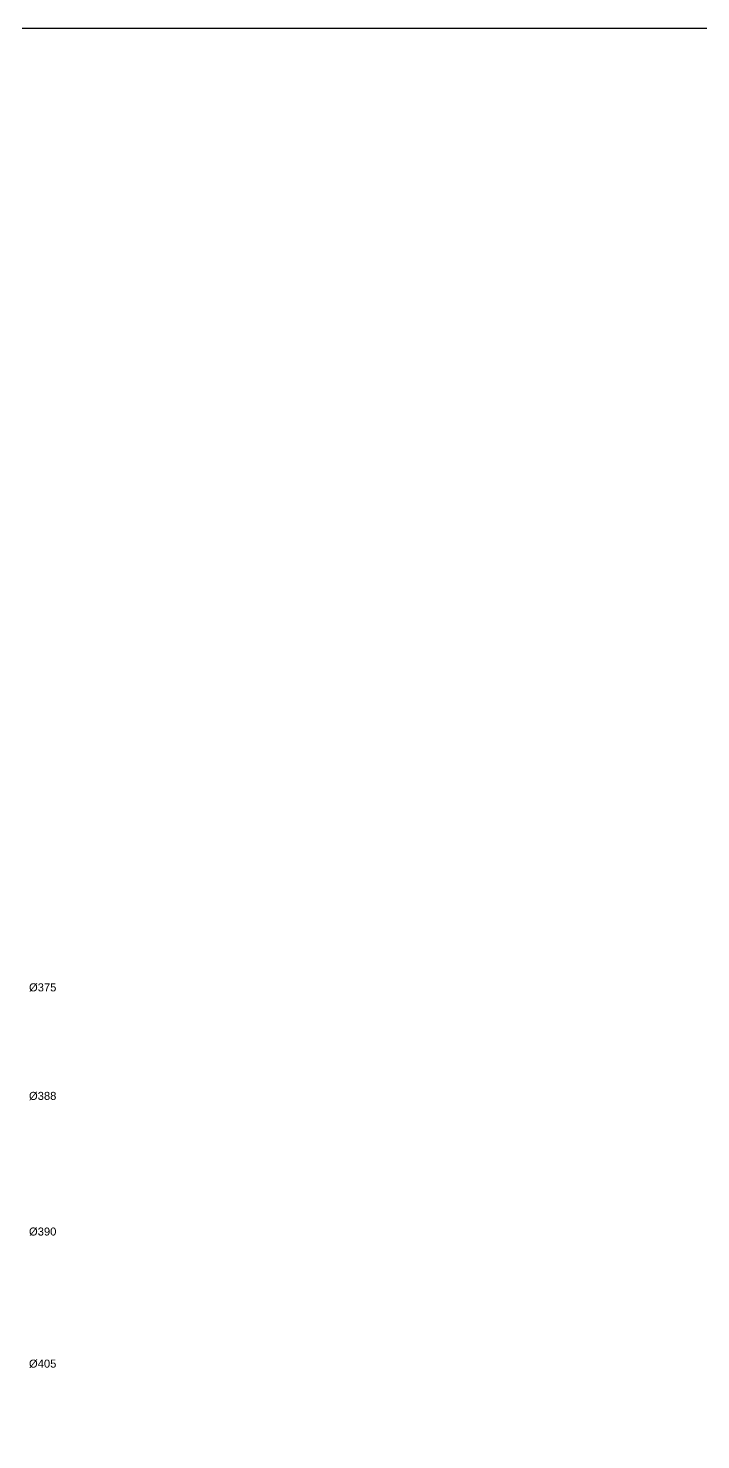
# Model space of a CAD drawing. Header units: millimetres. Extents: x -954 to 34898, y -2134 to 12006.
# Drawn here: x 13585 to 14593, y 7803 to 9919 of the extents above; entities that cross this region are included whole.
import ezdxf

# ---------------------------------------------------------------- set-up
doc = ezdxf.new("R2010")
doc.units = ezdxf.units.MM
doc.header["$LTSCALE"] = 3
doc.linetypes.add('HIDDEN', pattern=[0.375, 0.25, -0.125])
doc.layers.add('Nascosta', color=4, linetype='HIDDEN')
doc.layers.add('тонкий', color=7, linetype='Continuous', lineweight=20)
doc.styles.add('s1v4', font='arial.ttf', dxfattribs={"height": 4})

msp = doc.modelspace()

# ---------------------------------------------------------------- linework, layer by layer
at = {"layer": 'Nascosta', "color": 3}
msp.add_lwpolyline([(12525.992, 9919.459), (16445.495, 9919.459), (16445.495, 5902.304), (12534.931, 5902.304)], close=True, dxfattribs=at)

# ---------------------------------------------------------------- texts
at = {"layer": 'тонкий', "style": 's1v4'}
for s, p in [('%%C375', (13586.181, 8475.486)), ('%%C388', (13586.181, 8312.769)), ('%%C390', (13586.181, 8109.406)), ('%%C405', (13586.181, 7911.347))]:
    msp.add_text(s, height=12, dxfattribs=at).set_placement(p)

doc.saveas('drawing.dxf')
